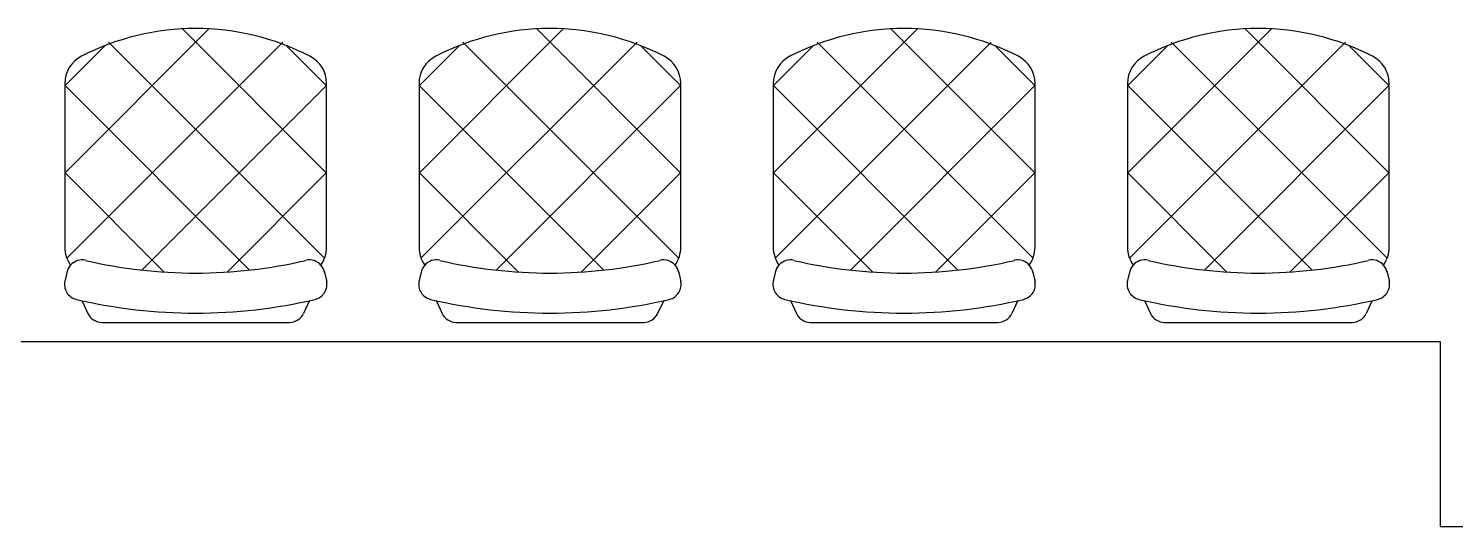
# Model space of a CAD drawing. Extents: x 1658 to 80590, y 400 to 58563.
# Drawn here: x 43749 to 46065, y 21005 to 21814 of the extents above; entities that cross this region are included whole.
import ezdxf

# ---------------------------------------------------------------- set-up
doc = ezdxf.new("R2010")
doc.units = 0
doc.header["$LTSCALE"] = 50
doc.layers.add('FT_01', color=8, linetype='CONTINUOUS')
doc.layers.add('UF_01', color=7, linetype='CONTINUOUS')

msp = doc.modelspace()

# ---------------------------------------------------------------- linework, layer by layer
at = {"layer": 'FT_01'}
for p, q in [((44041.9, 21813.1, 3644), (43807.9, 21579.1, 3644)), ((44232.9, 21579.1, 3644), (43998.9, 21813.1, 3644)), ((44616.9, 21813.1, 3644), (44382.9, 21579.1, 3644)), ((44807.9, 21579.1, 3644), (44573.9, 21813.1, 3644)), ((45191.9, 21813.1, 3644), (44957.9, 21579.1, 3644)), ((45382.9, 21579.1, 3644), (45148.9, 21813.1, 3644)), ((45766.9, 21813.1, 3644), (45532.9, 21579.1, 3644)), ((45957.9, 21579.1, 3644), (45723.9, 21813.1, 3644)), ((43873.4, 21786, 3644), (43807.9, 21720.5, 3644)), ((44161.8, 21791.6, 3644), (43811.1, 21440.9, 3644)), ((44229.7, 21440.9, 3644), (43879, 21791.6, 3644)), ((44232.9, 21720.5, 3644), (44167.4, 21786, 3644)), ((44232.9, 21720.5, 3644), (44167.4, 21786, 3644)), ((44448.4, 21786, 3644), (44382.9, 21720.5, 3644)), ((44736.8, 21791.6, 3644), (44386.1, 21440.9, 3644)), ((44804.7, 21440.9, 3644), (44454, 21791.6, 3644)), ((44807.9, 21720.5, 3644), (44742.4, 21786, 3644)), ((44807.9, 21720.5, 3644), (44742.4, 21786, 3644)), ((45023.4, 21786, 3644), (44957.9, 21720.5, 3644)), ((45311.8, 21791.6, 3644), (44961.1, 21440.9, 3644)), ((45379.7, 21440.9, 3644), (45029, 21791.6, 3644)), ((45382.9, 21720.5, 3644), (45317.4, 21786, 3644)), ((45382.9, 21720.5, 3644), (45317.4, 21786, 3644)), ((45598.4, 21786, 3644), (45532.9, 21720.5, 3644)), ((45886.8, 21791.6, 3644), (45536.1, 21440.9, 3644)), ((45954.7, 21440.9, 3644), (45604, 21791.6, 3644)), ((45957.9, 21720.5, 3644), (45892.4, 21786, 3644)), ((45957.9, 21720.5, 3644), (45892.4, 21786, 3644)), ((44107.7, 21421.5, 3644), (43808.3, 21720.9, 3644)), ((44232.5, 21720.9, 3644), (43933.1, 21421.5, 3644)), ((44682.7, 21421.5, 3644), (44383.3, 21720.9, 3644)), ((44807.5, 21720.9, 3644), (44508.1, 21421.5, 3644)), ((45257.7, 21421.5, 3644), (44958.3, 21720.9, 3644)), ((45382.5, 21720.9, 3644), (45083.1, 21421.5, 3644)), ((45832.7, 21421.5, 3644), (45533.3, 21720.9, 3644)), ((45957.5, 21720.9, 3644), (45658.1, 21421.5, 3644)), ((43969.4, 21418.3, 3644), (43807.9, 21579.8, 3644)), ((44232.9, 21579.8, 3644), (44071.4, 21418.3, 3644)), ((44544.4, 21418.3, 3644), (44382.9, 21579.8, 3644)), ((44807.9, 21579.8, 3644), (44646.4, 21418.3, 3644)), ((45119.4, 21418.3, 3644), (44957.9, 21579.8, 3644)), ((45382.9, 21579.8, 3644), (45221.4, 21418.3, 3644)), ((45694.4, 21418.3, 3644), (45532.9, 21579.8, 3644)), ((45957.9, 21579.8, 3644), (45796.4, 21418.3, 3644)), ((43811.8, 21419.9, 3644), (43807.7, 21402.7, 3644)), ((44229, 21419.9, 3644), (44233.1, 21402.7, 3644)), ((44386.8, 21419.9, 3644), (44382.7, 21402.7, 3644)), ((44804, 21419.9, 3644), (44808.1, 21402.7, 3644)), ((44961.8, 21419.9, 3644), (44957.7, 21402.7, 3644)), ((45379, 21419.9, 3644), (45383.1, 21402.7, 3644)), ((45536.8, 21419.9, 3644), (45532.7, 21402.7, 3644)), ((45954, 21419.9, 3644), (45958.1, 21402.7, 3644)), ((43835.7, 21371.9, 3644), (43845.5, 21351.1, 3644)), ((44205.1, 21371.9, 3644), (44195.3, 21351.1, 3644)), ((44410.7, 21371.9, 3644), (44420.5, 21351.1, 3644)), ((44780.1, 21371.9, 3644), (44770.3, 21351.1, 3644)), ((44985.7, 21371.9, 3644), (44995.5, 21351.1, 3644)), ((45355.1, 21371.9, 3644), (45345.3, 21351.1, 3644)), ((45560.7, 21371.9, 3644), (45570.5, 21351.1, 3644)), ((45930.1, 21371.9, 3644), (45920.3, 21351.1, 3644)), ((43868.1, 21336.6, 3644), (44172.7, 21336.6, 3644)), ((44443.1, 21336.6, 3644), (44747.7, 21336.6, 3644)), ((45018.1, 21336.6, 3644), (45322.7, 21336.6, 3644)), ((45593.1, 21336.6, 3644), (45897.7, 21336.6, 3644))]:
    msp.add_line(p, q, dxfattribs=at)
at = {"layer": 'FT_01', "elevation": 3644}
for points in [[(44223.6, 21429.6, 0.155947), (44232.9, 21458.6), (44232.9, 21724.3, 0.280891), (44205.8, 21768.7, 0.242312), (43835, 21768.7, 0.280891), (43807.9, 21724.3), (43807.9, 21458.6, 0.155947), (43817.2, 21429.6)], [(44798.6, 21429.6, 0.155947), (44807.9, 21458.6), (44807.9, 21724.3, 0.280891), (44780.8, 21768.7, 0.242312), (44410, 21768.7, 0.280891), (44382.9, 21724.3), (44382.9, 21458.6, 0.155947), (44392.2, 21429.6)], [(45373.6, 21429.6, 0.155947), (45382.9, 21458.6), (45382.9, 21724.3, 0.280891), (45355.8, 21768.7, 0.242312), (44985, 21768.7, 0.280891), (44957.9, 21724.3), (44957.9, 21458.6, 0.155947), (44967.2, 21429.6)], [(45948.6, 21429.6, 0.155947), (45957.9, 21458.6), (45957.9, 21724.3, 0.280891), (45930.8, 21768.7, 0.242312), (45560, 21768.7, 0.280891), (45532.9, 21724.3), (45532.9, 21458.6, 0.155947), (45542.2, 21429.6)]]:
    msp.add_lwpolyline(points, format="xyb", dxfattribs=at)
at = {"layer": 'FT_01'}
for centre, radius, start, end in [((43835.8, 21413, 3644), 25, 138.132, 169.2819), ((43835.8, 21413, 3644), 25, 76.8256, 138.132), ((44020.4, 22201.6, 3644), 785, 256.8256, 283.1744), ((44205, 21413, 3644), 25, 41.868, 103.1744), ((44205, 21413, 3644), 25, 10.7181, 41.868), ((44410.8, 21413, 3644), 25, 138.132, 169.2819), ((44410.8, 21413, 3644), 25, 76.8256, 138.132), ((44595.4, 22201.6, 3644), 785, 256.8256, 283.1744), ((44780, 21413, 3644), 25, 41.868, 103.1744), ((44780, 21413, 3644), 25, 10.7181, 41.868), ((44985.8, 21413, 3644), 25, 138.132, 169.2819), ((44985.8, 21413, 3644), 25, 76.8256, 138.132), ((45170.4, 22201.6, 3644), 785, 256.8256, 283.1744), ((45355, 21413, 3644), 25, 41.868, 103.1744), ((45355, 21413, 3644), 25, 10.7181, 41.868), ((45560.8, 21413, 3644), 25, 138.132, 169.2819), ((45560.8, 21413, 3644), 25, 76.8256, 138.132), ((45745.4, 22201.6, 3644), 785, 256.8256, 283.1744), ((45930, 21413, 3644), 25, 41.868, 103.1744), ((45930, 21413, 3644), 25, 10.7181, 41.868), ((43832.4, 21398.3, 3644), 25, 166.6109, 256.8256), ((44208.4, 21398.3, 3644), 25, 283.1744, 13.3891), ((44407.4, 21398.3, 3644), 25, 166.6109, 256.8256), ((44783.4, 21398.3, 3644), 25, 283.1744, 13.3891), ((44982.4, 21398.3, 3644), 25, 166.6109, 256.8256), ((45358.4, 21398.3, 3644), 25, 283.1744, 13.3891), ((45557.4, 21398.3, 3644), 25, 166.6109, 256.8256), ((45933.4, 21398.3, 3644), 25, 283.1744, 13.3891), ((44020.4, 22201.6, 3644), 850, 256.8256, 283.1744), ((44595.4, 22201.6, 3644), 850, 256.8256, 283.1744), ((45170.4, 22201.6, 3644), 850, 256.8256, 283.1744), ((45745.4, 22201.6, 3644), 850, 256.8256, 283.1744), ((43868.1, 21361.6, 3644), 25, 205, 270), ((44172.7, 21361.6, 3644), 25, 270, 335), ((44443.1, 21361.6, 3644), 25, 205, 270), ((44747.7, 21361.6, 3644), 25, 270, 335), ((45018.1, 21361.6, 3644), 25, 205, 270), ((45322.7, 21361.6, 3644), 25, 270, 335), ((45593.1, 21361.6, 3644), 25, 205, 270), ((45897.7, 21361.6, 3644), 25, 270, 335)]:
    msp.add_arc(centre, radius, start, end, dxfattribs=at)
at = {"layer": 'UF_01'}
for p, q in [((40855.4, 21305.3, 3644), (46040.4, 21305.3, 3644)), ((46040.4, 21305.3, 3644), (46040.4, 21005.3, 3644)), ((46040.4, 21005.3, 3644), (47140.4, 21005.3, 3644))]:
    msp.add_line(p, q, dxfattribs=at)

doc.saveas('drawing.dxf')
